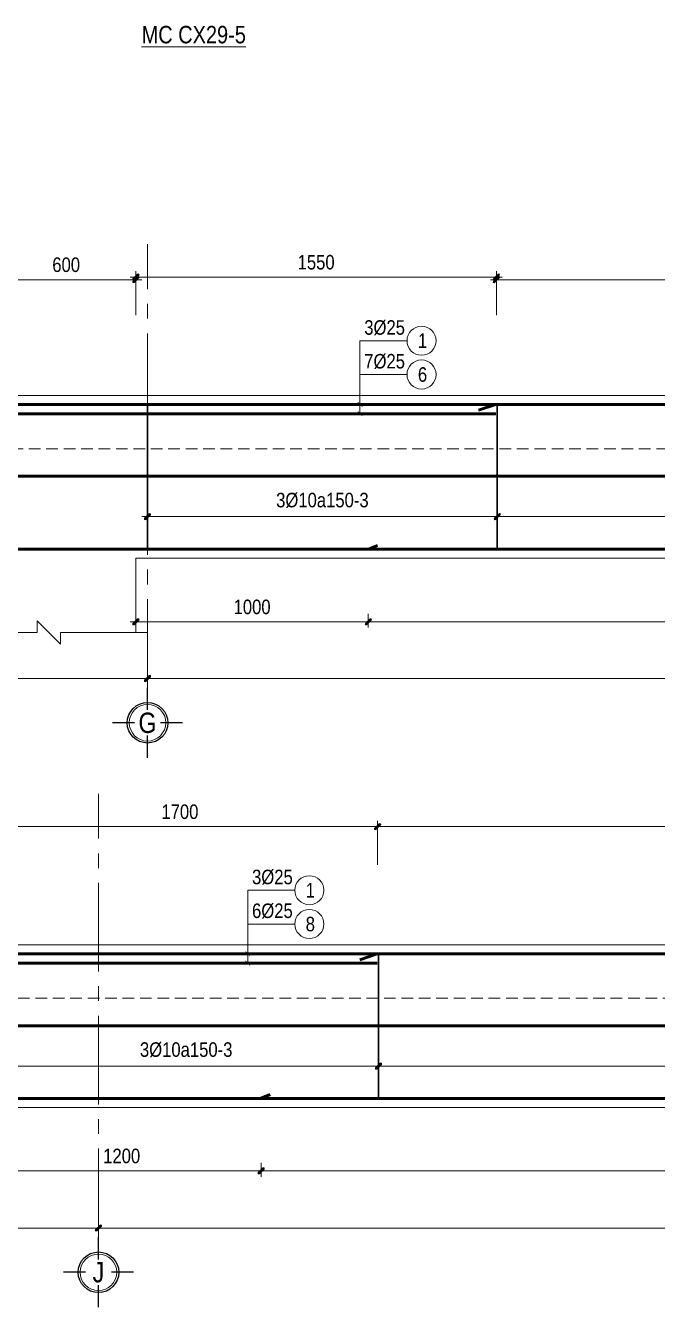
# Model space of a CAD drawing. Header units: millimetres. Extents: x 397144 to 8960116, y 345581 to 674207.
# Drawn here: x 5007547 to 5010266, y 607481 to 612994 of the extents above; entities that cross this region are included whole.
import ezdxf
from ezdxf.enums import TextEntityAlignment as Align
from ezdxf.xclip import XClip

# ---------------------------------------------------------------- set-up
doc = ezdxf.new("R2010")
doc.units = ezdxf.units.MM
doc.header["$XCLIPFRAME"] = 0
doc.header["$PDSIZE"] = -10
doc.linetypes.add('CENTER2', pattern=[28.575, 19.05, -3.175, 3.175, -3.175])
doc.linetypes.add('HIDDEN', pattern=[0.375, 0.25, -0.125])
doc.layers.get('0').update_dxf_attribs({"linetype": 'CONTINUOUS'})
doc.layers.get('Defpoints').update_dxf_attribs({"color": 12, "linetype": 'CONTINUOUS'})
for name, color, linetype, lineweight in [('2', 2, 'CONTINUOUS', 20), ('CDAI', 8, 'CONTINUOUS', 30), ('CTHEP', 2, 'CONTINUOUS', 50), ('DBAO', 3, 'CONTINUOUS', 20), ('DGIONG', 4, 'CONTINUOUS', 13), ('KTH', 150, 'CONTINUOUS', 5), ('Net khuat', 8, 'HIDDEN', 13), ('STICK', 1, 'CONTINUOUS', 9), ('TEXT', 7, 'CONTINUOUS', 15)]:
    doc.layers.add(name, color=color, linetype=linetype, lineweight=lineweight)
doc.layers.add('8', color=8, linetype='CONTINUOUS')
doc.styles.add('HELVECONDENSE', font='VHELVCN_0.TTF')
doc.styles.add('Star-HelCon', font='VHELVCN_0.TTF')
doc.styles.add('TTP-HelCon', font='VHELVCN_0.TTF')
doc.styles.add('VNI-HELVE-CONDENSE', font='VHELVCN_0.TTF')
doc.dimstyles.new('kc-25', dxfattribs={"dimtxt": 62.5, "dimasz": 20, "dimexe": 20, "dimexo": 50, "dimgap": 25, "dimtad": 3, "dimdec": 0, "dimzin": 0, "dimdsep": 46, "dimtxsty": 'VNI-HELVE-CONDENSE', "dimblk": 'DIM', "dimcen": 2.5, "dimclrd": 256, "dimclre": 154, "dimclrt": 7, "dimaunit": 1, "dimadec": 0, "dimazin": 0, "dimtfac": 1, "dimtdec": 0, "dimtix": 1, "dimtmove": 0, "dimatfit": 3, "dimldrblk": 'DOT', "dimfxl": 1, "dimtolj": 1, "dimtzin": 0, "dimarcsym": 0})
doc.dimstyles.new('TTP-25', dxfattribs={"dimscale": 25, "dimtxt": 2.5, "dimasz": 1, "dimexe": 1, "dimexo": 1, "dimgap": 0.09, "dimtad": 0, "dimdec": 4, "dimrnd": 5, "dimzin": 9, "dimdsep": 46, "dimtxsty": 'TTP-HelCon', "dimblk": 'Stick1', "dimcen": 0.09, "dimdle": 1.5, "dimclrd": 256, "dimclre": 256, "dimclrt": 7, "dimadec": 0, "dimazin": 0, "dimtfac": 1, "dimtdec": 4, "dimtmove": 0, "dimatfit": 3, "dimldrblk": '_ArchTick1', "dimfxl": 1, "dimtvp": 1, "dimtolj": 1, "dimtzin": 0, "dimarcsym": 0})

# ---------------------------------------------------------------- blocks, each defined once
blk = doc.blocks.new('CX28')
at = {"layer": 'CTHEP'}
blk.add_line((5053030.18222, 532731.7149), (5097531.87558, 532731.66677), dxfattribs=at)
for points in [[(5097715.24036, 532412.46726), (5097715.24036, 533040.65447), (5052876.45717, 533040.71921), (5052876.45717, 532414.45672)], [(5052911.67392, 532795.12013), (5052911.67392, 532418.73006), (5052911.67392, 532418.73006), (5053145.32759, 532418.707), (5068846.45578, 532418.67871), (5069420.50128, 532418.67683), (5097679.69928, 532418.65468), (5097679.69928, 532941.5302)]]:
    blk.add_lwpolyline(points, dxfattribs=at)
at = {"layer": 'DBAO'}
blk.add_lwpolyline([(5090646.45856, 532379.61946), (5097745.24037, 532379.61208), (5097745.24037, 533079.60878), (5068994.36202, 533079.65363)], dxfattribs=at)
at = {"layer": 'Net khuat', "ltscale": 200}
blk.add_lwpolyline([(5052846.45717, 532849.73002), (5097745.24037, 532849.73002)], dxfattribs=at)
blk = doc.blocks.new('Stick1')
at = {"layer": 'STICK'}
h = blk.add_hatch(color=256, dxfattribs=at)
edge = h.paths.add_edge_path()
edge.add_line((0.3, 0.5), (-0.5, -0.3))
edge.add_arc((-0.4, -0.4), 0.141, 135, 315)
edge.add_line((-0.3, -0.5), (0.5, 0.3))
edge.add_arc((0.4, 0.4), 0.141, 315, 495)
blk.add_line((1, 0), (-1, 0), dxfattribs=at)
blk.add_lwpolyline([(0.3, 0.5), (-0.5, -0.3, 1), (-0.3, -0.5), (0.5, 0.3, 1), (0.3, 0.5, 1)], format="xyb", dxfattribs=at)
blk = doc.blocks.new('*D8688')
at = {"layer": 'Defpoints', "color": 0, "transparency": 16777216}
for p in [(5064413, 522592), (5062908, 522509.5), (5064413, 522452)]:
    blk.add_point(p, dxfattribs=at)
at = {"layer": 'KTH', "lineweight": -2, "transparency": 16777216}
for p, q in [((5064413, 522567), (5064413, 522427)), ((5062908, 522484.5), (5062908, 522427)), ((5062933, 522452), (5064388, 522452))]:
    blk.add_line(p, q, dxfattribs=at)
at = {"layer": 'KTH', "lineweight": -2, "transparency": 16777216, "xscale": 25, "yscale": 25, "zscale": 25, "rotation": 180}
blk.add_blockref('Stick1', (5062908, 522452), dxfattribs=at)
at = {"layer": 'KTH', "lineweight": -2, "transparency": 16777216, "xscale": 25, "yscale": 25, "zscale": 25}
blk.add_blockref('Stick1', (5064413, 522452), dxfattribs=at)
at = {"layer": 'KTH', "color": 7, "transparency": 16777216, "insert": (5063660.5, 522521.9), "char_height": 62.5, "attachment_point": 5, "style": 'TTP-HelCon'}
blk.add_mtext('\\A1;3Þ10a150-3', dxfattribs=at)
blk = doc.blocks.new('_ArchTick1')
at = {"color": 0, "const_width": 3.81}
blk.add_lwpolyline([(-12.7, -12.7), (12.7, 12.7)], dxfattribs=at)
blk = doc.blocks.new('*D8689')
at = {"layer": 'Defpoints', "color": 0, "transparency": 16777216}
for p in [(5062858, 523471), (5062258, 523317.9), (5062858, 523317.9)]:
    blk.add_point(p, dxfattribs=at)
at = {"layer": 'KTH', "lineweight": -2, "transparency": 16777216}
for p, q in [((5062258, 523342.9), (5062258, 523496)), ((5062283, 523471), (5062833, 523471)), ((5062858, 523342.9), (5062858, 523496))]:
    blk.add_line(p, q, dxfattribs=at)
at = {"layer": 'KTH', "lineweight": -2, "transparency": 16777216, "xscale": 25, "yscale": 25, "zscale": 25, "rotation": 180}
blk.add_blockref('Stick1', (5062258, 523471), dxfattribs=at)
at = {"layer": 'KTH', "lineweight": -2, "transparency": 16777216, "xscale": 25, "yscale": 25, "zscale": 25}
blk.add_blockref('Stick1', (5062858, 523471), dxfattribs=at)
at = {"layer": 'KTH', "color": 7, "transparency": 16777216, "insert": (5062558, 523534.8), "char_height": 62.5, "attachment_point": 5, "style": 'TTP-HelCon'}
blk.add_mtext('\\A1;600', dxfattribs=at)
blk = doc.blocks.new('dau truc')
blk.add_circle((0, 0), 180)
at = {"layer": '8'}
for p, q in [((0, 127), (0, 345)), ((-127, 0), (-345, 0)), ((345, 0), (127, 0)), ((0, -345), (0, -127))]:
    blk.add_line(p, q, dxfattribs=at)
blk.add_circle((0, 0), 200, dxfattribs=at)
at = {"layer": 'TEXT', "style": 'HELVECONDENSE'}
blk.add_attdef('A', text='', height=233, dxfattribs=at).set_placement((0, 0), align=Align.MIDDLE)
blk = doc.blocks.new('*D8697')
at = {"layer": 'Defpoints', "color": 0, "transparency": 16777216}
for p in [(5064409, 523481.9), (5062858, 523292.9), (5064409, 523292.9)]:
    blk.add_point(p, dxfattribs=at)
at = {"layer": 'KTH', "lineweight": -2, "transparency": 16777216}
for p, q in [((5062858, 523317.9), (5062858, 523506.9)), ((5064409, 523317.9), (5064409, 523506.9)), ((5062883, 523481.9), (5064384, 523481.9))]:
    blk.add_line(p, q, dxfattribs=at)
at = {"layer": 'KTH', "lineweight": -2, "transparency": 16777216, "xscale": 25, "yscale": 25, "zscale": 25, "rotation": 180}
blk.add_blockref('Stick1', (5062858, 523481.9), dxfattribs=at)
at = {"layer": 'KTH', "lineweight": -2, "transparency": 16777216, "xscale": 25, "yscale": 25, "zscale": 25}
blk.add_blockref('Stick1', (5064409, 523481.9), dxfattribs=at)
at = {"layer": 'KTH', "color": 7, "transparency": 16777216, "insert": (5063633.5, 523545.7), "char_height": 62.5, "attachment_point": 5, "style": 'TTP-HelCon'}
blk.add_mtext('\\A1;1550', dxfattribs=at)
blk = doc.blocks.new('*D8662')
at = {"layer": 'Defpoints', "color": 0, "transparency": 16777216}
for p in [(5080109, 523481.9), (5078408, 523292.9), (5080109, 523292.9)]:
    blk.add_point(p, dxfattribs=at)
at = {"layer": 'KTH', "lineweight": -2, "transparency": 16777216}
for p, q in [((5078408, 523317.9), (5078408, 523506.9)), ((5080109, 523317.9), (5080109, 523506.9)), ((5078433, 523481.9), (5080084, 523481.9))]:
    blk.add_line(p, q, dxfattribs=at)
at = {"layer": 'KTH', "lineweight": -2, "transparency": 16777216, "xscale": 25, "yscale": 25, "zscale": 25, "rotation": 180}
blk.add_blockref('Stick1', (5078408, 523481.9), dxfattribs=at)
at = {"layer": 'KTH', "lineweight": -2, "transparency": 16777216, "xscale": 25, "yscale": 25, "zscale": 25}
blk.add_blockref('Stick1', (5080109, 523481.9), dxfattribs=at)
at = {"layer": 'KTH', "color": 7, "transparency": 16777216, "insert": (5079258.5, 523545.7), "char_height": 62.5, "attachment_point": 5, "style": 'TTP-HelCon'}
blk.add_mtext('\\A1;1700', dxfattribs=at)
blk = doc.blocks.new('*D8664')
at = {"layer": 'Defpoints', "color": 0, "transparency": 16777216}
for p in [(5064413, 522592), (5067503, 522591.9), (5067503, 522451.9)]:
    blk.add_point(p, dxfattribs=at)
at = {"layer": 'KTH', "lineweight": -2, "transparency": 16777216}
for p, q in [((5064413, 522567), (5064413, 522426.9)), ((5067503, 522566.9), (5067503, 522426.9)), ((5064438, 522451.9), (5067478, 522451.9))]:
    blk.add_line(p, q, dxfattribs=at)
at = {"layer": 'KTH', "lineweight": -2, "transparency": 16777216, "xscale": 25, "yscale": 25, "zscale": 25, "rotation": 180}
blk.add_blockref('Stick1', (5064413, 522451.9), dxfattribs=at)
at = {"layer": 'KTH', "lineweight": -2, "transparency": 16777216, "xscale": 25, "yscale": 25, "zscale": 25}
blk.add_blockref('Stick1', (5067503, 522451.9), dxfattribs=at)
at = {"layer": 'KTH', "color": 7, "transparency": 16777216, "insert": (5065958, 522521.8), "char_height": 62.5, "attachment_point": 5, "style": 'TTP-HelCon'}
blk.add_mtext('\\A1;3Þ10a200-3', dxfattribs=at)
blk = doc.blocks.new('*D8666')
at = {"layer": 'Defpoints', "color": 0, "transparency": 16777216}
for p in [(5067507, 523470.9), (5064409, 523292.9), (5067507, 523281.9)]:
    blk.add_point(p, dxfattribs=at)
at = {"layer": 'KTH', "lineweight": -2, "transparency": 16777216}
for p, q in [((5064409, 523317.9), (5064409, 523495.9)), ((5064434, 523470.9), (5067482, 523470.9)), ((5067507, 523306.9), (5067507, 523495.9))]:
    blk.add_line(p, q, dxfattribs=at)
at = {"layer": 'KTH', "lineweight": -2, "transparency": 16777216, "xscale": 25, "yscale": 25, "zscale": 25, "rotation": 180}
blk.add_blockref('Stick1', (5064409, 523470.9), dxfattribs=at)
at = {"layer": 'KTH', "lineweight": -2, "transparency": 16777216, "xscale": 25, "yscale": 25, "zscale": 25}
blk.add_blockref('Stick1', (5067507, 523470.9), dxfattribs=at)
at = {"layer": 'KTH', "color": 7, "transparency": 16777216, "insert": (5065958, 523534.7), "char_height": 62.5, "attachment_point": 5, "style": 'TTP-HelCon'}
blk.add_mtext('\\A1;3100', dxfattribs=at)
blk = doc.blocks.new('*D8668')
at = {"layer": 'Defpoints', "color": 0, "transparency": 16777216}
for p in [(5083408, 523481.9), (5080109, 523292.9), (5083408, 523299.5)]:
    blk.add_point(p, dxfattribs=at)
at = {"layer": 'KTH', "lineweight": -2, "transparency": 16777216}
for p, q in [((5080109, 523317.9), (5080109, 523506.9)), ((5083408, 523324.5), (5083408, 523506.9)), ((5080134, 523481.9), (5083383, 523481.9))]:
    blk.add_line(p, q, dxfattribs=at)
at = {"layer": 'KTH', "lineweight": -2, "transparency": 16777216, "xscale": 25, "yscale": 25, "zscale": 25, "rotation": 180}
blk.add_blockref('Stick1', (5080109, 523481.9), dxfattribs=at)
at = {"layer": 'KTH', "lineweight": -2, "transparency": 16777216, "xscale": 25, "yscale": 25, "zscale": 25}
blk.add_blockref('Stick1', (5083408, 523481.9), dxfattribs=at)
at = {"layer": 'KTH', "color": 7, "transparency": 16777216, "insert": (5081758.5, 523545.7), "char_height": 62.5, "attachment_point": 5, "style": 'TTP-HelCon'}
blk.add_mtext('\\A1;3300', dxfattribs=at)
blk = doc.blocks.new('DIM')
h = blk.add_hatch(color=1)
h.paths.add_polyline_path([(0.49, 0.29, 1), (0.29, 0.49), (-0.19, 0), (0.19, 0)])
h.paths.add_polyline_path([(0.19, 0), (-0.19, 0), (-0.49, -0.29, 1), (-0.29, -0.49)])
at = {"color": 9}
for p, q in [((-0.19, 0), (-1.5, 0)), ((0.19, 0), (1.5, 0))]:
    blk.add_line(p, q, dxfattribs=at)
at = {"color": 1}
for p, q in [((-0.49, -0.29), (0.29, 0.49)), ((-0.29, -0.49), (0.49, 0.29)), ((-0.19, 0), (0.19, 0))]:
    blk.add_line(p, q, dxfattribs=at)
blk.add_arc((-0.39, -0.39), 0.138, 135, 315, dxfattribs=at)
blk = doc.blocks.new('*D1593')
at = {"layer": 'Defpoints', "color": 0, "transparency": 16777216}
for p in [(5052808, 521953.5), (5062908, 521953.5), (5062908, 521755.5)]:
    blk.add_point(p, dxfattribs=at)
at = {"layer": 'KTH', "lineweight": -2, "transparency": 16777216}
for p, q in [((5052808, 521928.5), (5052808, 521730.5)), ((5062908, 521928.5), (5062908, 521730.5)), ((5052833, 521755.5), (5062883, 521755.5))]:
    blk.add_line(p, q, dxfattribs=at)
at = {"layer": 'KTH', "lineweight": -2, "transparency": 16777216, "xscale": 25, "yscale": 25, "zscale": 25, "rotation": 180}
blk.add_blockref('Stick1', (5052808, 521755.5), dxfattribs=at)
at = {"layer": 'KTH', "lineweight": -2, "transparency": 16777216, "xscale": 25, "yscale": 25, "zscale": 25}
blk.add_blockref('Stick1', (5062908, 521755.5), dxfattribs=at)
at = {"layer": 'KTH', "color": 7, "transparency": 16777216, "insert": (5057858, 521819.3), "char_height": 62.5, "attachment_point": 5, "style": 'TTP-HelCon'}
blk.add_mtext('\\A1;10100', dxfattribs=at)
blk = doc.blocks.new('*D1594')
at = {"layer": 'Defpoints', "color": 0, "transparency": 16777216}
for p in [(5062908, 521953.5), (5069408, 521852.4), (5069408, 521755.5)]:
    blk.add_point(p, dxfattribs=at)
at = {"layer": 'KTH', "lineweight": -2, "transparency": 16777216}
for p, q in [((5062908, 521928.5), (5062908, 521730.5)), ((5069408, 521827.4), (5069408, 521730.5)), ((5062933, 521755.5), (5069383, 521755.5))]:
    blk.add_line(p, q, dxfattribs=at)
at = {"layer": 'KTH', "lineweight": -2, "transparency": 16777216, "xscale": 25, "yscale": 25, "zscale": 25, "rotation": 180}
blk.add_blockref('Stick1', (5062908, 521755.5), dxfattribs=at)
at = {"layer": 'KTH', "lineweight": -2, "transparency": 16777216, "xscale": 25, "yscale": 25, "zscale": 25}
blk.add_blockref('Stick1', (5069408, 521755.5), dxfattribs=at)
at = {"layer": 'KTH', "color": 7, "transparency": 16777216, "insert": (5066158, 521819.3), "char_height": 62.5, "attachment_point": 5, "style": 'TTP-HelCon'}
blk.add_mtext('\\A1;6500', dxfattribs=at)
blk = doc.blocks.new('*D1595')
at = {"layer": 'Defpoints', "color": 0, "transparency": 16777216}
for p in [(5078908, 521953.5), (5069408, 521852.4), (5078908, 521755.5)]:
    blk.add_point(p, dxfattribs=at)
at = {"layer": 'KTH', "lineweight": -2, "transparency": 16777216}
for p, q in [((5078908, 521928.5), (5078908, 521730.5)), ((5069408, 521827.4), (5069408, 521730.5)), ((5069433, 521755.5), (5078883, 521755.5))]:
    blk.add_line(p, q, dxfattribs=at)
at = {"layer": 'KTH', "lineweight": -2, "transparency": 16777216, "xscale": 25, "yscale": 25, "zscale": 25, "rotation": 180}
blk.add_blockref('Stick1', (5069408, 521755.5), dxfattribs=at)
at = {"layer": 'KTH', "lineweight": -2, "transparency": 16777216, "xscale": 25, "yscale": 25, "zscale": 25}
blk.add_blockref('Stick1', (5078908, 521755.5), dxfattribs=at)
at = {"layer": 'KTH', "color": 7, "transparency": 16777216, "insert": (5074158, 521819.3), "char_height": 62.5, "attachment_point": 5, "style": 'TTP-HelCon'}
blk.add_mtext('\\A1;9500', dxfattribs=at)
blk = doc.blocks.new('*D8640')
at = {"layer": 'Defpoints', "color": 0, "transparency": 16777216}
for p in [(5078908, 521953.5), (5085108, 521872.9), (5085108, 521755.5)]:
    blk.add_point(p, dxfattribs=at)
at = {"layer": 'KTH', "lineweight": -2, "transparency": 16777216}
for p, q in [((5078908, 521928.5), (5078908, 521730.5)), ((5085108, 521847.9), (5085108, 521730.5)), ((5078933, 521755.5), (5085083, 521755.5))]:
    blk.add_line(p, q, dxfattribs=at)
at = {"layer": 'KTH', "lineweight": -2, "transparency": 16777216, "xscale": 25, "yscale": 25, "zscale": 25, "rotation": 180}
blk.add_blockref('Stick1', (5078908, 521755.5), dxfattribs=at)
at = {"layer": 'KTH', "lineweight": -2, "transparency": 16777216, "xscale": 25, "yscale": 25, "zscale": 25}
blk.add_blockref('Stick1', (5085108, 521755.5), dxfattribs=at)
at = {"layer": 'KTH', "color": 7, "transparency": 16777216, "insert": (5082008, 521819.3), "char_height": 62.5, "attachment_point": 5, "style": 'TTP-HelCon'}
blk.add_mtext('\\A1;6200', dxfattribs=at)
blk = doc.blocks.new('*D8669')
at = {"layer": 'Defpoints', "color": 0, "transparency": 16777216}
for p in [(5062858, 522273.5), (5063858, 522059.3), (5063858, 521999.3)]:
    blk.add_point(p, dxfattribs=at)
at = {"layer": 'KTH', "lineweight": -2, "transparency": 16777216}
for p, q in [((5062858, 522248.5), (5062858, 521974.3)), ((5063858, 522034.3), (5063858, 521974.3)), ((5062883, 521999.3), (5063833, 521999.3))]:
    blk.add_line(p, q, dxfattribs=at)
at = {"layer": 'KTH', "lineweight": -2, "transparency": 16777216, "xscale": 25, "yscale": 25, "zscale": 25, "rotation": 180}
blk.add_blockref('Stick1', (5062858, 521999.3), dxfattribs=at)
at = {"layer": 'KTH', "lineweight": -2, "transparency": 16777216, "xscale": 25, "yscale": 25, "zscale": 25}
blk.add_blockref('Stick1', (5063858, 521999.3), dxfattribs=at)
at = {"layer": 'KTH', "color": 7, "transparency": 16777216, "insert": (5063358, 522063.1), "char_height": 62.5, "attachment_point": 5, "style": 'TTP-HelCon'}
blk.add_mtext('\\A1;1000', dxfattribs=at)
blk = doc.blocks.new('*D8671')
at = {"layer": 'Defpoints', "color": 0, "transparency": 16777216}
for p in [(5063858, 522059.3), (5068056, 522034.3), (5068056, 521999.3)]:
    blk.add_point(p, dxfattribs=at)
at = {"layer": 'KTH', "lineweight": -2, "transparency": 16777216}
for p, q in [((5063858, 522034.3), (5063858, 521974.3)), ((5063883, 521999.3), (5068031, 521999.3)), ((5068056, 522009.3), (5068056, 521974.3))]:
    blk.add_line(p, q, dxfattribs=at)
at = {"layer": 'KTH', "lineweight": -2, "transparency": 16777216, "xscale": 25, "yscale": 25, "zscale": 25, "rotation": 180}
blk.add_blockref('Stick1', (5063858, 521999.3), dxfattribs=at)
at = {"layer": 'KTH', "lineweight": -2, "transparency": 16777216, "xscale": 25, "yscale": 25, "zscale": 25}
blk.add_blockref('Stick1', (5068056, 521999.3), dxfattribs=at)
at = {"layer": 'KTH', "color": 7, "transparency": 16777216, "insert": (5065957, 522063.1), "char_height": 62.5, "attachment_point": 5, "style": 'TTP-HelCon'}
blk.add_mtext('\\A1;4200', dxfattribs=at)
blk = doc.blocks.new('*D8653')
at = {"layer": 'Defpoints', "color": 0, "transparency": 16777216}
for p in [(5078408, 522273.5), (5079608, 522061.4), (5079608, 522001.4)]:
    blk.add_point(p, dxfattribs=at)
at = {"layer": 'KTH', "lineweight": -2, "transparency": 16777216}
for p, q in [((5078408, 522248.5), (5078408, 521976.4)), ((5079608, 522036.4), (5079608, 521976.4)), ((5078433, 522001.4), (5079583, 522001.4))]:
    blk.add_line(p, q, dxfattribs=at)
at = {"layer": 'KTH', "lineweight": -2, "transparency": 16777216, "xscale": 25, "yscale": 25, "zscale": 25, "rotation": 180}
blk.add_blockref('Stick1', (5078408, 522001.4), dxfattribs=at)
at = {"layer": 'KTH', "lineweight": -2, "transparency": 16777216, "xscale": 25, "yscale": 25, "zscale": 25}
blk.add_blockref('Stick1', (5079608, 522001.4), dxfattribs=at)
at = {"layer": 'KTH', "color": 7, "transparency": 16777216, "insert": (5079008, 522065.2), "char_height": 62.5, "attachment_point": 5, "style": 'TTP-HelCon'}
blk.add_mtext('\\A1;1200', dxfattribs=at)
blk = doc.blocks.new('*D8654')
at = {"layer": 'Defpoints', "color": 0, "transparency": 16777216}
for p in [(5079608, 522061.4), (5083908, 522036.4), (5083908, 522001.4)]:
    blk.add_point(p, dxfattribs=at)
at = {"layer": 'KTH', "lineweight": -2, "transparency": 16777216}
for p, q in [((5079608, 522036.4), (5079608, 521976.4)), ((5083908, 522011.4), (5083908, 521976.4)), ((5079633, 522001.4), (5083883, 522001.4))]:
    blk.add_line(p, q, dxfattribs=at)
at = {"layer": 'KTH', "lineweight": -2, "transparency": 16777216, "xscale": 25, "yscale": 25, "zscale": 25, "rotation": 180}
blk.add_blockref('Stick1', (5079608, 522001.4), dxfattribs=at)
at = {"layer": 'KTH', "lineweight": -2, "transparency": 16777216, "xscale": 25, "yscale": 25, "zscale": 25}
blk.add_blockref('Stick1', (5083908, 522001.4), dxfattribs=at)
at = {"layer": 'KTH', "color": 7, "transparency": 16777216, "insert": (5081758, 522065.2), "char_height": 62.5, "attachment_point": 5, "style": 'TTP-HelCon'}
blk.add_mtext('\\A1;4300', dxfattribs=at)
blk = doc.blocks.new('*D8655')
at = {"layer": 'Defpoints', "color": 0, "transparency": 16777216}
for p in [(5078458, 522591.9), (5080113, 522509.5), (5078458, 522452)]:
    blk.add_point(p, dxfattribs=at)
at = {"layer": 'KTH', "lineweight": -2, "transparency": 16777216}
for p, q in [((5078458, 522566.9), (5078458, 522427)), ((5080088, 522452), (5078483, 522452)), ((5080113, 522484.5), (5080113, 522427))]:
    blk.add_line(p, q, dxfattribs=at)
at = {"layer": 'KTH', "lineweight": -2, "transparency": 16777216, "xscale": 25, "yscale": 25, "zscale": 25, "rotation": 180}
blk.add_blockref('Stick1', (5078458, 522452), dxfattribs=at)
at = {"layer": 'KTH', "lineweight": -2, "transparency": 16777216, "xscale": 25, "yscale": 25, "zscale": 25}
blk.add_blockref('Stick1', (5080113, 522452), dxfattribs=at)
at = {"layer": 'KTH', "color": 7, "transparency": 16777216, "insert": (5079285.5, 522521.9), "char_height": 62.5, "attachment_point": 5, "style": 'TTP-HelCon'}
blk.add_mtext('\\A1;3Þ10a150-3', dxfattribs=at)
blk = doc.blocks.new('*D8657')
at = {"layer": 'Defpoints', "color": 0, "transparency": 16777216}
for p in [(5080113, 522592), (5083408, 522566.9), (5083408, 522451.9)]:
    blk.add_point(p, dxfattribs=at)
at = {"layer": 'KTH', "lineweight": -2, "transparency": 16777216}
for p, q in [((5080113, 522567), (5080113, 522426.9)), ((5083408, 522541.9), (5083408, 522426.9)), ((5080138, 522451.9), (5083383, 522451.9))]:
    blk.add_line(p, q, dxfattribs=at)
at = {"layer": 'KTH', "lineweight": -2, "transparency": 16777216, "xscale": 25, "yscale": 25, "zscale": 25, "rotation": 180}
blk.add_blockref('Stick1', (5080113, 522451.9), dxfattribs=at)
at = {"layer": 'KTH', "lineweight": -2, "transparency": 16777216, "xscale": 25, "yscale": 25, "zscale": 25}
blk.add_blockref('Stick1', (5083408, 522451.9), dxfattribs=at)
at = {"layer": 'KTH', "color": 7, "transparency": 16777216, "insert": (5081760.5, 522521.8), "char_height": 62.5, "attachment_point": 5, "style": 'TTP-HelCon'}
blk.add_mtext('\\A1;3Þ10a200-3', dxfattribs=at)
blk = doc.blocks.new('CX-37')
at = {"layer": 'CTHEP'}
for p, q in [((5128741.83394, 564224.46289), (5096651.83396, 564224.5159)), ((5096805.55901, 563915.51158), (5128583.48934, 563915.47222))]:
    blk.add_line(p, q, dxfattribs=at)
at = {"layer": 'Net khuat', "ltscale": 200}
blk.add_lwpolyline([(5096621.83396, 564033.5267), (5128771.83395, 564033.5267)], dxfattribs=at)
blk = doc.blocks.new('CX29')
at = {"layer": 'CDAI', "ltscale": 52.5}
for p, q in [((5062908.00293, 522938.56662), (5062908.00293, 522312.55048)), ((5064413.00293, 522938.49831), (5064413.00293, 522312.52731)), ((5080113.00292, 522938.49831), (5080113.00292, 522312.52731))]:
    blk.add_line(p, q, dxfattribs=at)
at = {"layer": 'CTHEP'}
for p, q in [((5060107.04501, 522894.55729), (5064407.00692, 522894.55729)), ((5064332.00692, 522909.49448), (5064407.00692, 522934.49448)), ((5075807.045, 522894.55729), (5080107.00692, 522894.55729)), ((5080032.00692, 522909.49448), (5080107.00692, 522934.49448)), ((5040791.73058, 522625.55855), (5088196.68235, 522625.51042)), ((5063858.00692, 522312.5171), (5063897.50592, 522328.20898)), ((5079608.00692, 522314.61004), (5079647.50591, 522330.30191))]:
    blk.add_line(p, q, dxfattribs=at)
for points in [[(5088380.04714, 522306.31091), (5088380.04714, 522934.49812), (5040638.00552, 522934.56286), (5040638.00552, 522308.30037)], [(5040673.22228, 522688.96378), (5040673.22228, 522312.57371), (5040673.22228, 522312.57371), (5040906.87594, 522312.55065), (5053058.00553, 522312.52236), (5053632.05103, 522312.52048), (5088308.99188, 522312.49833), (5088308.99188, 522835.37385)]]:
    blk.add_lwpolyline(points, dxfattribs=at)
at = {"layer": 'DBAO'}
for points in [[(5088418.00552, 521953.49448), (5088418.00552, 522973.44839), (5053205.91177, 522973.49728)], [(5062858.00692, 521953.49448), (5062858.00692, 522273.49448)], [(5062858.00692, 522273.48396), (5069058.00553, 522273.4742)], [(5085058.00552, 521953.57045), (5085058.00552, 522273.45619), (5078408.00692, 522273.46311)]]:
    blk.add_lwpolyline(points, dxfattribs=at)
at = {"layer": 'DGIONG'}
blk.add_lwpolyline([(5062208.00553, 521953.57045), (5062433.00553, 521953.57045), (5062433.00553, 522003.57045), (5062533.00553, 521903.57045), (5062533.00553, 521953.57045), (5062908.00293, 521953.56662)], dxfattribs=at)
for centre in [(5064087.17834, 523208.37484), (5079815.45978, 523208.37484), (5064087.17834, 523063.07584), (5079815.45978, 523063.07584)]:
    blk.add_circle(centre, 62.5, dxfattribs=at)
at = {"layer": 'Net khuat', "linetype": 'CENTER2', "ltscale": 20}
for p, q in [((5062908.00552, 521716.07667), (5062908.00552, 523721.41931)), ((5078908.00552, 521716.07667), (5078908.00552, 523721.41931))]:
    blk.add_line(p, q, dxfattribs=at)
at = {"layer": 'Net khuat', "ltscale": 200}
blk.add_lwpolyline([(5040608.00552, 522743.57367), (5088410.04714, 522743.57367)], dxfattribs=at)
at = {"layer": '2', "ltscale": 300}
ref = blk.add_blockref('dau truc', (5062908.00552, 521565.21213), dxfattribs=dict(at, xscale=0.4367131292819977, yscale=0.4367131292819977, zscale=0.4367131292819977))
ref.add_attrib('A', 'G', dxfattribs={"layer": 'TEXT', "height": 87.5, "style": 'HELVECONDENSE'}).set_placement((5062908.00552, 521565.21213), align=Align.MIDDLE)
ref = blk.add_blockref('dau truc', (5078908.00552, 521565.21213), dxfattribs=dict(at, xscale=0.4367131292819977, yscale=0.4367131292819977, zscale=0.4367131292819977))
ref.add_attrib('A', 'J', dxfattribs={"layer": 'TEXT', "height": 87.5, "style": 'HELVECONDENSE'}).set_placement((5078908.00552, 521565.21213), align=Align.MIDDLE)
at = {"layer": 'TEXT', "style": 'TTP-HelCon'}
for s, p in [('3Þ25', (5063840.66829, 523234.22778)), ('3Þ25', (5079568.94973, 523234.22778)), ('7Þ25', (5063840.66829, 523088.92878)), ('6Þ25', (5079568.94973, 523088.92878))]:
    blk.add_text(s, height=62.5, dxfattribs=at).set_placement(p)
at = {"layer": 'TEXT', "style": 'Star-HelCon'}
for s, p in [('1', (5064091.34501, 523208.37484)), ('1', (5079819.62644, 523208.37484)), ('6', (5064091.34501, 523063.07584)), ('8', (5079819.62644, 523063.07584))]:
    blk.add_text(s, height=62.5, dxfattribs=at).set_placement(p, align=Align.MIDDLE)
at = {"layer": 'KTH'}
for base, p1, p2, picture, middle in [((5062858.00293, 523470.96479), (5062258.00553, 523317.86806), (5062858.00293, 523317.86806), '*D8689', (5062558.00423, 523534.79812)), ((5064409.00293, 523481.8719), (5062858.00293, 523292.86806), (5064409.00293, 523292.86806), '*D8697', (5063633.50293, 523545.70523)), ((5067507.00553, 523470.89265), (5064409.00293, 523292.86806), (5067507.00553, 523281.88882), '*D8666', (5065958.00423, 523534.72599)), ((5080109.00292, 523481.8719), (5078408.00292, 523292.86806), (5080109.00292, 523292.86806), '*D8662', (5079258.50292, 523545.70523)), ((5083408.00552, 523481.8719), (5080109.00292, 523292.86806), (5083408.00552, 523299.45732), '*D8668', (5081758.50422, 523545.70523)), ((5062908.00552, 521755.51339), (5052808.00552, 521953.4964), (5062908.00552, 521953.4964), '*D1593', (5057858.00552, 521819.34672)), ((5069408.00552, 521755.51339), (5062908.00552, 521953.4964), (5069408.00552, 521852.36457), '*D1594', (5066158.00552, 521819.34672)), ((5078908.00552, 521755.51339), (5069408.00552, 521852.36457), (5078908.00552, 521953.4964), '*D1595', (5074158.00552, 521819.34672)), ((5085108.00552, 521755.51339), (5078908.00552, 521953.4964), (5085108.00552, 521872.92542), '*D8640', (5082008.00552, 521819.34672))]:
    dim = blk.add_linear_dim(base=base, p1=p1, p2=p2, angle=180, dimstyle='TTP-25', override={"dimtmove": 1}, dxfattribs=at)
    dim.commit()
    dim.dimension.update_dxf_attribs({"geometry": picture, "text_midpoint": middle})
for base, p1, p2, text, picture, middle in [((5064413.00293, 522451.99426), (5062908.00293, 522509.46761), (5064413.00293, 522592.00744), '3Þ10a150-3', '*D8688', (5063660.50293, 522521.91092)), ((5067503.00553, 522451.9189), (5064413.00293, 522592.00744), (5067503.00553, 522591.93914), '3Þ10a200-3', '*D8664', (5065958.00423, 522521.83557)), ((5083407.99867, 522451.9189), (5080112.99607, 522592.00744), (5083407.99867, 522566.93914), '3Þ10a200-3', '*D8657', (5081760.49737, 522521.83557))]:
    dim = blk.add_linear_dim(base=base, p1=p1, p2=p2, text=text, dimstyle='TTP-25', override={"dimtmove": 1}, dxfattribs=at)
    dim.commit()
    dim.dimension.update_dxf_attribs({"geometry": picture, "text_midpoint": middle})
dim = blk.add_linear_dim(base=(5078457.99607, 522451.99426), p1=(5080112.99607, 522509.46761), p2=(5078457.99607, 522591.93914), angle=180, text='3Þ10a150-3', dimstyle='TTP-25', override={"dimtmove": 1}, dxfattribs=at)
dim.commit()
dim.dimension.update_dxf_attribs({"geometry": '*D8655', "text_midpoint": (5079285.49607, 522521.91093)})
for base, p1, p2, picture, middle in [((5063858.00692, 521999.30861), (5062858.00692, 522273.49448), (5063858.00692, 522059.25979), '*D8669', (5063358.00692, 522063.14195)), ((5079608.00692, 522001.40155), (5078408.00552, 522273.46311), (5079608.00692, 522061.35272), '*D8653', (5079008.00622, 522065.23488)), ((5068056.00553, 521999.30861), (5063858.00692, 522059.25979), (5068056.00553, 522034.25979), '*D8671', (5065957.00622, 522063.14195)), ((5083908.00552, 522001.40155), (5079608.00692, 522061.35272), (5083908.00552, 522036.35272), '*D8654', (5081758.00622, 522065.23488))]:
    dim = blk.add_linear_dim(base=base, p1=p1, p2=p2, dimstyle='TTP-25', override={"dimtmove": 1}, dxfattribs=at)
    dim.commit()
    dim.dimension.update_dxf_attribs({"geometry": picture, "text_midpoint": middle})
at = {"layer": 'DGIONG'}
for points in [[(5063822.15652, 522934.56673), (5063822.15626, 523208.37484), (5064024.67834, 523208.37484)], [(5079550.43796, 522934.56673), (5079550.43769, 523208.37484), (5079752.95978, 523208.37484)], [(5063822.15617, 522894.56673), (5063822.15591, 523063.07584), (5064024.67799, 523063.07584)], [(5079550.4376, 522894.56673), (5079550.43734, 523063.07584), (5079752.95943, 523063.07584)]]:
    blk.add_leader(points, dimstyle='kc-25', override={"dimtad": 0, "dimldrblk": 'ArchTick', "dimfxl": 100, "dimarcsym": 1}, dxfattribs=at)

msp = doc.modelspace()

# ---------------------------------------------------------------- block references
at = {"layer": 'DBAO'}
ref = msp.add_blockref('CX29', (-54836.20607, 88430.13783), dxfattribs=at)
XClip(ref).set_block_clipping_path([(5052647.457110296, 521291.834425699), (5069814.4529135572, 523623.1797792785)])
ref = msp.add_blockref('CX28', (-76509.46372, 78038.40234), dxfattribs=at)
XClip(ref).set_block_clipping_path([(5052406.2717898898, 531415.0863900818), (5069589.5742360996, 533729.3399608198)])
ref = msp.add_blockref('CX-37', (-92827.98322, 46827.85485), dxfattribs=at)
XClip(ref).set_block_clipping_path([(5112464.3325821627, 562606.5794690154), (5129699.8837684123, 564913.1328144962)])
ref = msp.add_blockref('CX29', (-71047.30223, 86066.57714), dxfattribs=at)
XClip(ref).set_block_clipping_path([(5068886.8367451904, 521317.6238129262), (5085656.3777450388, 523623.1797792785)])

# ---------------------------------------------------------------- texts
at = {"layer": 'TEXT', "style": 'TTP-HelCon'}
msp.add_text('%%UMC CX29-5', height=75, dxfattribs=at).set_placement((5008270.85682, 612917.63654), align=Align.CENTER)

doc.saveas('drawing.dxf')
